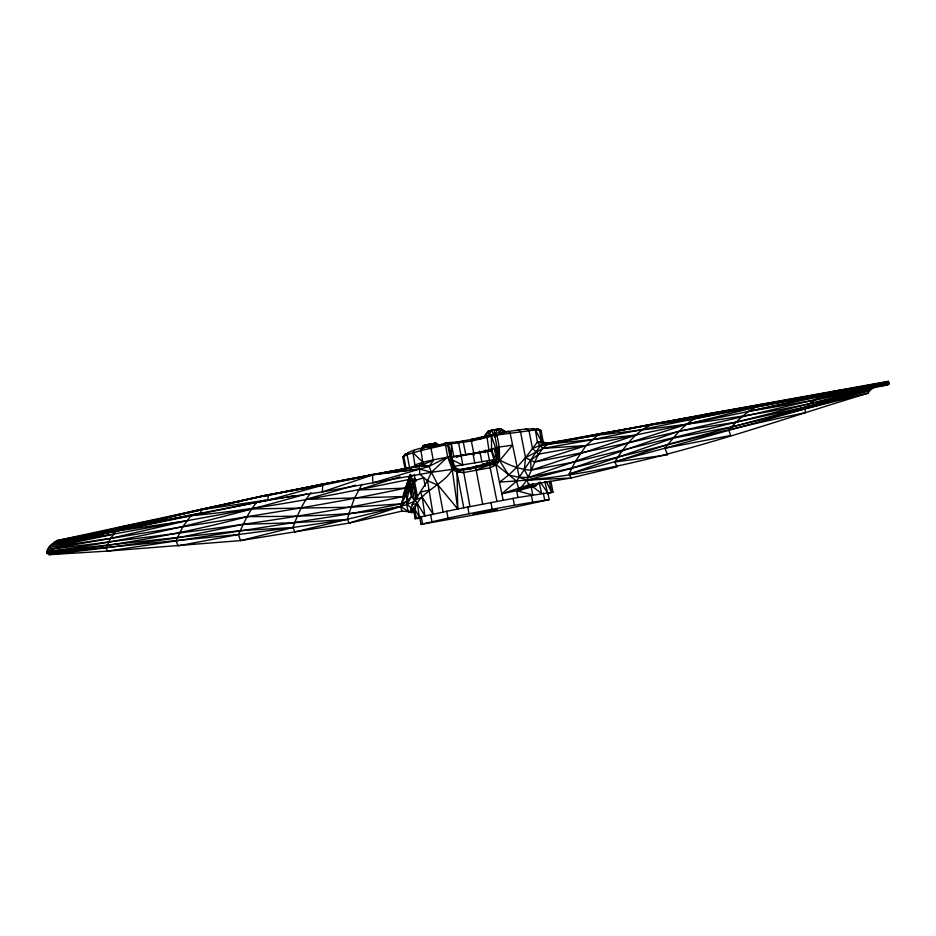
<?xml version="1.0" encoding="UTF-8"?>
<svg xmlns="http://www.w3.org/2000/svg" width="936" height="936" viewBox="0 0 936 936"><rect width="100%" height="100%" fill="white"/><g stroke="black" fill="none" stroke-linecap="round" stroke-linejoin="round"><path stroke-width="1.4" d="M405.031 468.877L402.772 457.014C413.291 446.004 432.338 448.133 445.91 442.81L448.426 444.109L451.374 456.464L453.515 467.427L452.217 469.357C443.512 487.048 409.102 494.536 415.163 518.731L416.204 518.111L413.923 512.179L402 511.126L349.105 523.095L240.494 540.622L107.558 551.093L49.28 554.674L46.975 553.305C46.32 547.338 52.533 543.746 56.675 540.657L265.391 495.483L416.894 466.245L418.743 466.163L419.726 469.053L419.609 474.096L427.53 480.741L438.036 485.176L457.762 508.973L517.971 497.507L552.977 492.114L550.871 481.233M413.665 467.134L414.929 464.958C438.902 456.382 464.467 456.44 488.896 449.935L486.837 435.93L478.986 437.709L478.916 439.358L495.858 433.239L526.009 428.969L538.282 429.027L541.043 430.466L543.348 442.389L546.741 443.219L553.281 442.81L544.085 443.734L532.49 448.543C523.201 461.132 512.495 472.926 499.66 481.97C627.155 475.979 747.279 429.437 868.28 393.155L869.158 390.967L871.229 389.224L877.5 385.573L888.276 381.326L889.2 383.187L887.129 385.141L872.878 387.691M408.95 477.395C412.542 488.838 403.123 500.456 408.716 511.77L411.43 512.635L413.923 512.179M83.62 535.357L56.675 540.657L59.916 542.74L123.681 527.927L267.766 500.339L268.386 494.723L322.733 485.199L372.902 474.821L419.726 469.053L429.062 466.42L447.724 456.885L445.431 444.869L445.91 442.81L456.709 442.003L480.133 437.954M411.863 475.067L411.384 479.349L409.945 481.607L411.664 496.384L414.753 501.193L406.949 504.492L349.105 523.095L347.548 519.421L348.719 514.004L354.358 498.502L361.893 484.345M485.328 452.731L485.632 450.029M464.162 470.001L456.955 469.462L453.515 467.427L449.923 456.522L447.946 446.168L448.426 444.109L471.346 441.102L491.412 436.34L493.997 435.38L495.858 433.239L496.957 435.018L499.262 447.022L497.776 458.956L495.343 462.115L488.849 465.274L499.66 460.641L512.448 445.173L499.262 447.022L488.896 449.935M410.553 474.47C406.013 482.438 406.013 492.289 406.727 501.181L400.55 506.458L294.77 531.929L293.026 527.471C297.344 515.198 302.679 502.936 310.892 492.734M283.76 497.542L256.628 502.351L116.333 531.098L110.659 538.329L106.002 547.864L107.558 551.093L176.05 540.926L348.719 514.004L401.579 503.825L406.142 494.36L409.371 476.763L400.55 506.458L402 511.126M410.506 474.529L405.265 488.101C286.825 513.478 166.292 527.155 47.35 549.748C166.234 534.409 285.737 521.598 403.077 496.536C403.861 488.791 409.605 483.093 409.945 475.195M489.551 435.217L490.873 430.455L494.138 429.764L501.017 428.887L505.814 431.824L500 428.852L494.138 429.764L494.805 433.801M539.686 482.531L535.766 485.948L520.369 490.031L518.626 488.709L516.602 481.116L496.361 464.806C483.385 463.87 471.019 470.983 458.149 469.416L454.884 467.356L453.515 467.427L447.724 456.885L431.438 472.294L427.53 480.741L412.168 504.703L410.366 510.986L411.43 512.635L414.543 508.728L419.375 517.21L457.762 508.973L456.955 469.462L454.884 467.356L451.374 456.464L451.351 443.921L449.572 442.599L448.426 444.109M425.213 447.291L425.927 444.939L429.086 444.261L436.106 443.336L438.457 444.787M414.157 474.599L415.034 478.624L411.653 484.883L411.664 496.384L406.949 504.492L411.349 507.979M413.923 467.427L414.929 464.958L412.905 452.731L414.168 450.567M495.518 433.953L497.472 429.179L500.269 433.075M492.71 434.409L491.412 436.34L495.717 447.981L497.776 458.956C507.71 464.607 519.375 469.439 531.04 470.258L530.677 460.383L538.68 454.135L586.065 445.583L686.93 424.195L755.165 407.359L886.696 381.982L550.941 442.576C531.32 451.901 534.585 479.384 516.66 490.71L501.907 493.693L516.602 481.116L540.13 445.934L701.251 415.011L888.276 381.326L694.465 418.766L592.254 439.698L543.208 448.332L525.517 457.681L524.394 469.685L528.501 477.5C621.445 458.207 712.717 431.613 805.756 412.612L804.574 408.927C814.566 398.069 828.348 390.523 843.324 390.172M49.28 554.674L106.002 547.864L177.278 537.861L243.044 524.335L294.571 522.709L347.548 519.421L293.026 527.471L240.494 540.622L238.469 534.514L246.975 516.672L251.632 508.927L256.628 502.351L265.04 500.198M430.817 447.232L432.409 443.676L434.023 446.086M536.901 483.456L535.766 485.948L530.969 485.398L516.66 490.71L517.971 497.507M485.807 436.106L488.58 431.075L492.453 430.256L489.645 431.063L491.634 430.993M421.668 449.233L423.774 445.524L425.927 444.939L434.971 443.336L438.481 445.15M408.424 452.404L407.078 454.592L402.772 457.014M486.31 434.421L483.713 437.369L487.867 431.438L490.873 430.455L495.027 435.146M420.755 449.339L423.774 445.524L436.106 443.336L432.561 443.886L434.971 443.336L437.053 445.138M447.946 446.168L445.431 444.869L432.76 445.747L430.969 448.087L433.321 460.43L429.062 466.42L418.743 466.163L319.492 484.696L291.119 490.885M405.37 453.714L403.697 456.031L406.13 468.889M538.68 454.135L532.49 448.543L537.416 442.014L535.392 429.952L532.327 428.489M421.446 448.59L423.774 445.524L426.757 445.255L423.201 445.852L425.927 444.939L428.232 447.736M422.744 448.215L420.966 450.544L407.078 454.592L409.711 468.421M483.713 437.369L488.58 431.075L489.06 435.076M754.006 406.236L654.65 423.599C636.644 429.729 624.511 446.437 614.788 462.021L617.175 466.818L571.135 477.98L569.076 474.061L664.899 448.239C676.202 434.491 688.405 417.772 706.762 414.063L795.483 398.865M499.262 447.022L499.66 460.641L496.361 464.806L490.487 467.672L463.472 472.575L456.955 472.083L452.217 469.357L431.438 472.294L322.323 491.926L201.17 509.734L123.681 527.927L121.387 526.945L58.687 541.956L265.391 495.483L372.388 474.552L419.726 469.053L431.438 472.294L438.036 485.176L443.137 511.957M407.979 479.688C336.071 494.348 263.964 509.067 190.804 515.724L182.766 526.909L177.278 537.861L176.05 540.926L178.097 545.84L238.469 534.514L293.026 527.471L240.154 530.665L46.8 551.713C135.076 540.517 221.259 517.936 306.762 493.869M482.66 504.083L476.155 470.083L489.61 464.935L494.22 462.513L496.49 459.389L497.776 458.956L497.086 447.502L495.097 437.147L496.957 435.018L508.108 431.285L510.085 432.9L519.269 477.348L527.073 480.098L571.135 477.98L528.629 484.988L501.907 493.693M428.548 490.359L420.58 491.973L422.288 497.367L424.909 515.9L417.292 503.334L410.366 510.986L414.543 508.728L416.204 518.111L419.375 517.21L417.292 503.334L415.198 499.964L422.288 497.367L433.052 514.086L427.53 480.741M425.201 486.322L423.599 477.886L414.414 480.613L412.987 481.923L416.204 498.923M530.969 485.398L532.713 494.945L516.66 490.71L520.369 490.031L533.146 483.772M710.143 414.285L710.763 413.969M500.28 429.25L501.017 428.887L494.266 429.928M263.367 496.431L283.409 492.359M419.433 515.911L421.048 524.406C463.226 514.133 506.236 506.247 549.198 499.637L547.817 492.535M413.829 483.889L411.653 484.883L414.753 501.193M486.837 435.93L485 436.749L488.194 435.883M474.142 455.107L471.346 441.102L478.986 437.709L482.73 437.498M664.899 448.239L730.677 435.474L728.735 429.963C737.977 419.784 748.145 409.933 760.991 404.469L694.465 418.766L649.385 425.236L602.375 433.216L597.823 435.146L544.085 443.734L537.416 442.014L540.13 445.934L543.208 448.332L586.065 445.583L597.823 435.146C689.68 424.476 781.712 413.197 871.229 389.224L667.894 444.389L614.788 462.021L667.696 454.849L664.899 448.239L869.158 390.967L806.645 406.75L736.141 422.159L575.067 461.846L531.04 470.258L635.591 435.17L547.396 444.155L544.085 443.734L541.687 441.605L535.392 429.952L496.957 435.018M433.321 460.43L417.76 466.549L402.936 469.427M552.977 492.114L547.583 493.775M456.475 457.33L458.453 456.628M518.31 429.858L520.451 431.449L525.517 457.681L534.55 462.068L586.065 445.583L575.067 461.846L569.076 474.061L672.937 438.224L731.554 426.91L868.28 393.155M549.198 499.637L499.742 510.342L421.048 524.406M400.011 476.763L358.277 489.984L405.265 488.101M485.878 436.305L481.502 437.428L484.719 436.667L482.169 437.089L483.198 437.065M419.726 469.053L372.973 482.847L372.388 474.552L353.317 478.787M355.692 485.187L305.873 499.368L403.077 496.536L406.142 494.36L409.079 490.242L408.564 481.747M267.766 500.339L322.733 485.199L322.323 491.926L372.902 474.821C289.294 489.937 206.166 507.616 123.681 527.927L123.201 529.542L60.302 543.395L59.916 542.74L198.256 509.98L225.494 504.551M433.356 444.261L435.509 443.676L438.106 444.986M412.168 504.703L417.292 503.334M459.061 442.12L467.158 440.762M416.894 466.245L423.119 464.677L429.062 466.42L431.438 472.294M482.508 437.44L484.895 436.855L481.502 437.428L484.93 437.124M436.106 443.336L432.853 444.073L435.509 443.676L437.709 445.431M478.986 437.709L471.054 439.557L471.346 441.102M494.056 461.343L472.575 467.333L457.306 470.036M497.472 429.425L500 428.852L504.328 432.49M462.325 455.61L466.292 454.72M445.431 444.869L420.966 450.544L423.119 464.677L418.743 466.163L370.106 475.032M428.021 445.173L430.221 444.928M457.821 470.188L494.84 463.121M58.851 541.137L54.651 542.026L58.956 541.265M59.916 542.74L200.655 513.092L201.17 509.734L268.386 494.723L198.256 509.98M880.987 384.076L686.93 424.195L628.536 442.833L528.501 477.5L519.269 477.348L508.681 475.102L499.66 460.641M121.387 526.945L166.561 517.585M489.551 435.603L495.015 434.479M408.47 477.793L409.945 481.607L415.057 481.361M467.626 454.416L485.187 451.234L491.295 451.012M228.361 503.977L234.105 502.831M236.972 502.258L239.838 501.684M59.565 542.4L52.463 543.804L60.969 542.482M80.847 538.153L96.455 535.053M99.298 534.491L116.333 531.098L186.615 520.79L251.632 508.927L351.14 507.218L401.579 503.825L406.727 501.181L411.664 496.384L408.541 487.399M663.519 422.592L670.492 421.212M677.465 419.843L680.261 419.281M683.046 418.731L709.02 414.215M563.098 440.891L556.078 442.26L558.897 441.769M565.906 440.341L572.914 438.972M575.722 438.422L602.375 433.216M90.71 533.953L97.8 532.561M466.748 469.486L475.804 467.707M654.65 423.599L606.668 432.888L609.535 432.397M451.76 457.236L491.786 450.731M873.042 387.305L888.767 384.333L874.329 386.545M452.884 466.514L494.875 459.529M534.55 462.068C649.631 440.236 763.156 410.939 877.5 385.573L819.339 396.946L884.192 383L824.253 394.559L748.578 411.372L814.449 400.234L874.119 387.364L736.141 422.159L679.513 431.051L571.135 468.562L527.073 480.098L528.629 484.988M565.917 440.47L568.737 439.943M575.757 438.645L578.565 438.118M581.373 437.603L584.181 437.077M587.001 436.55L594.021 435.252M596.829 434.725L603.849 433.426M286.217 491.845L322.733 485.199L322.042 484.286L319.492 484.696M616.648 431.11L619.492 430.607M622.346 430.092L625.189 429.577M628.044 429.062L635.158 427.787M663.577 422.674L666.409 422.159M747.033 407.675L749.876 407.172M762.641 404.878L765.484 404.364L762.594 404.808M50.333 545.583L186.615 520.79L110.659 538.329L48.567 547.63L113.373 534.327L63.8 542.049M286.615 497.039L295.179 495.518M159.249 521.293L190.804 515.724M99.111 534.14L104.855 533.134M107.722 532.619L116.333 531.098M875.02 385.632L889.2 383.187L877.734 384.93M715.01 413.244L717.83 412.764M423.201 445.852L426.757 445.255M874.423 386.732L888.767 384.333M491.412 430.852L487.867 431.438L488.908 431.461M756.873 405.756L759.728 405.288M846.191 389.739L849.057 389.306M242.249 504.527L245.127 504.094M247.993 503.662L256.628 502.351M476.459 438.844L471.054 439.557L471.264 440.458M424.359 445.84L426.921 445.513M420.03 518.275L415.163 518.731M452.205 443.184L454.685 442.915M238.469 534.514L46.975 553.305C114.391 545.665 181.373 534.152 246.975 516.672C298.327 516.298 349.947 516.38 400.55 506.458L408.716 511.77L414.145 512.144M537.416 442.014L541.687 441.605L546.741 443.219M535.392 429.952L541.043 430.466M473.686 467.286L476.401 467.345M447.724 456.885L452.217 469.357L461.752 469.767M765.589 403.638L768.316 403.861M476.178 465.52L480.379 466.701M485.655 464.607L482.976 463.601L483.105 466.186M831.858 391.927L833.906 392.722M543.348 442.389L541.687 441.605L539.428 429.963L536.656 428.512M451.538 459.611L462.864 465.075L461.12 455.949M501.404 429.8L505.896 432.011M526.009 428.969L528.992 430.443L532.49 448.543M414.929 464.958L417.76 466.549L423.236 462.442L412.905 452.731M456.709 442.003L458.675 443.301L461.027 455.61M532.034 486.193L541.616 493.459L539.206 482.461M540.224 482.04L547.501 492.582L544.787 481.478M493.997 435.38L495.097 437.147M409.945 481.607L411.653 484.883L413.969 486.404L416.344 498.876M412.647 481.853L409.722 475.465M416.251 481.116L415.034 478.624L411.384 479.349L410.483 475.336M546.683 482.075L551.456 492.102L549.35 481.186M489.61 464.935L496.957 501.368M490.792 449.233L494.629 461.67M486.743 462.384L487.562 465.028M463.039 441.078L465.847 454.873M491.564 448.87L495.261 461.413M487.387 462.115L488.171 464.782M493.518 454.744L494.723 458.886M494.032 448.239L496.525 458.102M489.423 461.6L490.101 464.303M492.324 461.003L492.862 463.729M543.336 493.12L544.682 500.081M529.121 483.69L529.671 486.509M531.297 494.969L532.666 502.024M513.057 498.151L514.426 505.264M503.159 500.21L495.343 462.115L496.49 459.389L495.717 447.981M487.714 451.491L489.446 460.559M490.873 502.246L492.242 509.395M480.133 452.849L481.876 461.916M473.031 454.065L474.774 463.144M469.966 506.551L463.32 469.977L456.955 472.083L463.765 507.78M467.707 506.727L469.076 513.876M451.351 443.921L453.726 456.323M479.571 451.14L480.098 453.913M446.683 510.997L448.04 518.099M430.56 514.472L431.894 521.504M414.414 480.613L417.678 497.847M421.223 516.508L422.592 523.692M500 428.852L500.725 432.748M475.699 467.544L476.155 470.083M452.217 469.357L457.762 508.973M434.971 443.336L435.31 445.922M429.086 444.261L429.425 446.928M423.774 445.524L423.95 448.168M491.412 436.34L491.587 449.268M497.624 429.647L496.419 430.104L497.624 429.647M473.3 514.227L497.168 509.687L473.3 514.227"/></g></svg>
